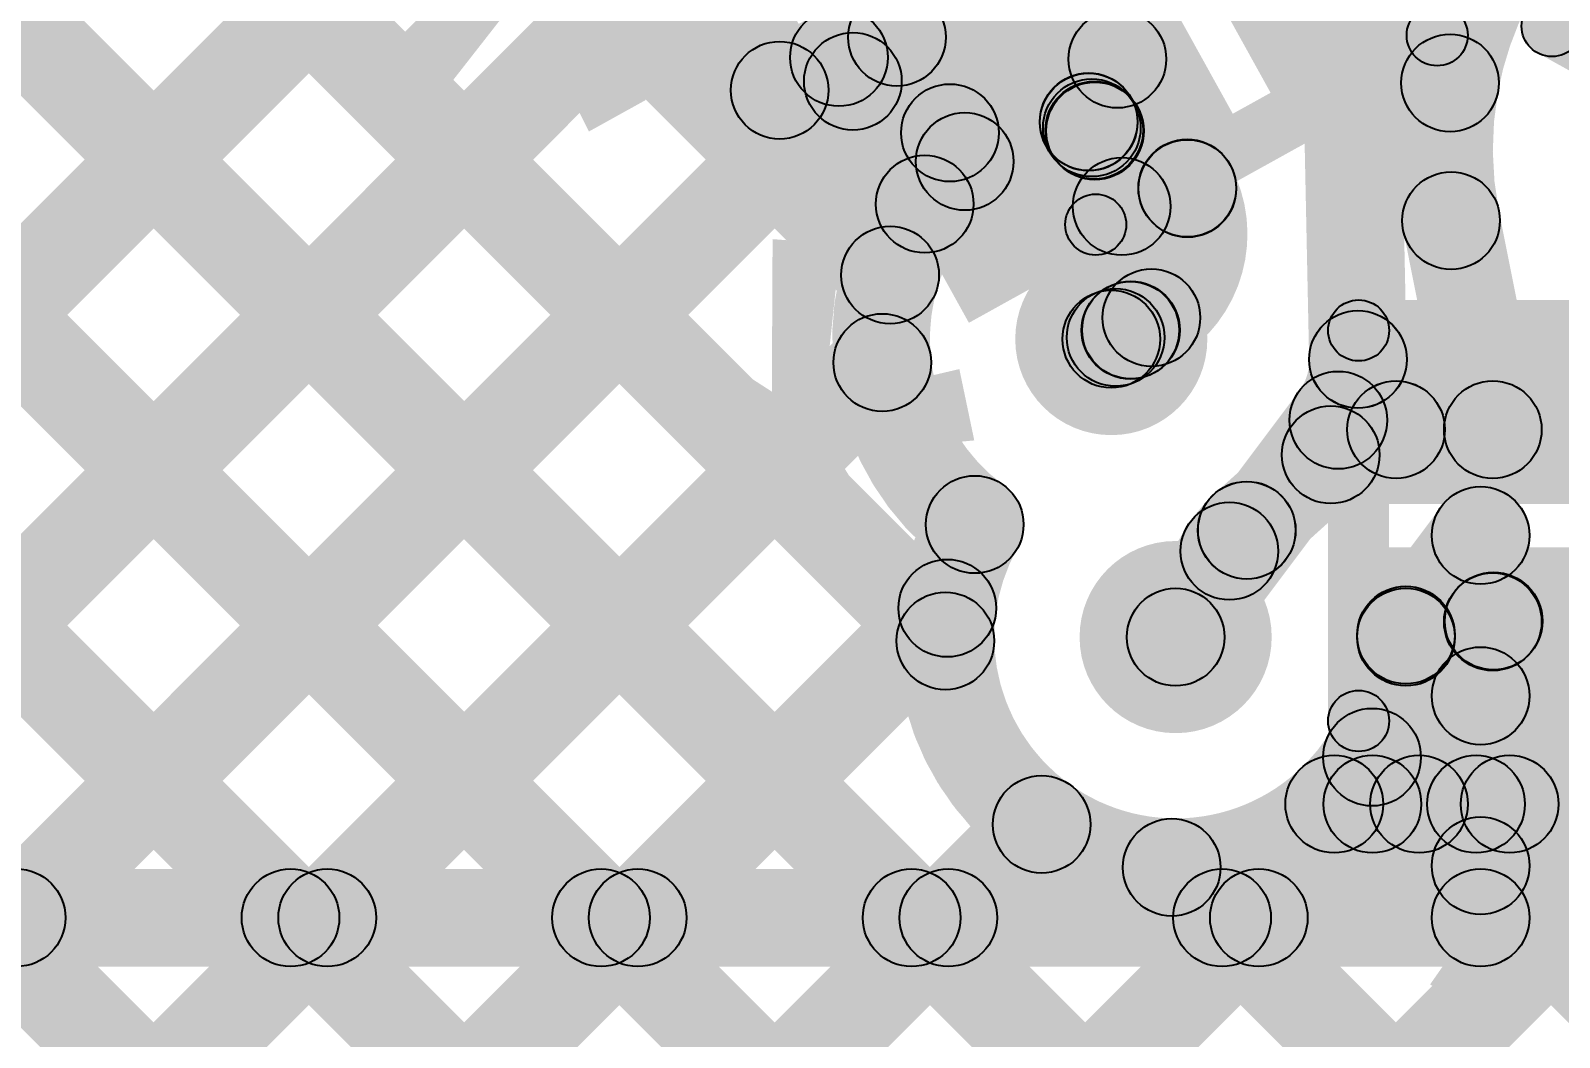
# Model space of a CAD drawing. Header units: millimetres. Extents: x 2.72 to 4.82, y 2.46 to 3.29.
# Drawn here: x 4.3301 to 4.4555, y 2.5882 to 2.6707 of the extents above; entities that cross this region are included whole.
import ezdxf

# ---------------------------------------------------------------- set-up
doc = ezdxf.new("R2010")
doc.units = ezdxf.units.MM
doc.header["$MEASUREMENT"] = 0
for name, color, linetype in [('BottomLayer', 5, 'Continuous'), ('TopLayer', 1, 'Continuous'), ('TopOverlay', 2, 'Continuous'), ('TopPaste', 8, 'Continuous'), ('TopSolder', 216, 'Continuous'), ('ViaHoleLayer', 16, 'Continuous')]:
    doc.layers.add(name, color=color, linetype=linetype)

# ---------------------------------------------------------------- blocks, each defined once
blk = doc.blocks.new('LED_0201_83')
at = {"layer": 'TopLayer'}
for points in [[(-0.011811, 0.00688975), (-0.003937, 0.00688975), (-0.003937, -0.00688975), (-0.011811, -0.00688975)], [(0.003937, 0.00688975), (0.011811, 0.00688975), (0.011811, -0.00688975), (0.003937, -0.00688975)]]:
    blk.add_hatch(color=1, dxfattribs=at).paths.add_polyline_path(points)
at = {"layer": 'TopOverlay'}
h = blk.add_hatch(color=2, dxfattribs=at)
edge = h.paths.add_edge_path()
edge.add_arc((-0.016, 0.011), 0.0025, 0, 360)
h = blk.add_hatch(color=2, dxfattribs=at)
edge = h.paths.add_edge_path()
edge.add_arc((-0.016, 0.011), 0.0025, 0, 360)
for points in [[(-0.016, 0.0085), (-0.016, 0.0135), (0.016, 0.0135), (0.016, 0.0085)], [(0.015999, -0.0130005), (0.028999, -0.0130005), (0.028999, 0.0129995), (0.015999, 0.0129995)], [(-0.0135, -0.011), (-0.0185, -0.011), (-0.0185, 0.011), (-0.0135, 0.011)], [(0.0130008, -0.0109996), (0.0170008, -0.0109996), (0.0170008, 0.0110004), (0.0130008, 0.0110004)], [(-0.016, -0.0135), (-0.016, -0.0085), (0.016, -0.0085), (0.016, -0.0135)]]:
    blk.add_hatch(color=2, dxfattribs=at).paths.add_polyline_path(points)
h = blk.add_hatch(color=2, dxfattribs=at)
edge = h.paths.add_edge_path()
edge.add_arc((0.016, 0.011), 0.0025, 0, 360)
h = blk.add_hatch(color=2, dxfattribs=at)
edge = h.paths.add_edge_path()
edge.add_arc((-0.016, -0.011), 0.0025, 0, 360)
h = blk.add_hatch(color=2, dxfattribs=at)
edge = h.paths.add_edge_path()
edge.add_arc((-0.016, -0.011), 0.0025, 0, 360)
h = blk.add_hatch(color=2, dxfattribs=at)
edge = h.paths.add_edge_path()
edge.add_arc((0.016, -0.011), 0.0025, 0, 360)
at = {"layer": 'TopPaste'}
for points in [[(-0.011811, 0.00688975), (-0.003937, 0.00688975), (-0.003937, -0.00688975), (-0.011811, -0.00688975)], [(0.003937, 0.00688975), (0.011811, 0.00688975), (0.011811, -0.00688975), (0.003937, -0.00688975)]]:
    blk.add_hatch(color=8, dxfattribs=at).paths.add_polyline_path(points)
at = {"layer": 'TopSolder'}
for points in [[(-0.0139764, 0.00905515), (-0.0017716, 0.00905515), (-0.0017716, -0.00905515), (-0.0139764, -0.00905515)], [(0.0017716, 0.00905515), (0.0139764, 0.00905515), (0.0139764, -0.00905515), (0.0017716, -0.00905515)]]:
    blk.add_hatch(color=216, dxfattribs=at).paths.add_polyline_path(points)
at = {"layer": 'TopOverlay'}
for centre in [(-0.016, 0.011), (-0.016, 0.011), (0.016, 0.011), (-0.016, -0.011), (-0.016, -0.011), (0.016, -0.011)]:
    blk.add_circle(centre, 0.0025, dxfattribs=at)
blk = doc.blocks.new('LED_0201_84')
at = {"layer": 'TopLayer'}
for points in [[(-0.011811, 0.00688975), (-0.003937, 0.00688975), (-0.003937, -0.00688975), (-0.011811, -0.00688975)], [(0.003937, 0.00688975), (0.011811, 0.00688975), (0.011811, -0.00688975), (0.003937, -0.00688975)]]:
    blk.add_hatch(color=1, dxfattribs=at).paths.add_polyline_path(points)
at = {"layer": 'TopOverlay'}
h = blk.add_hatch(color=2, dxfattribs=at)
edge = h.paths.add_edge_path()
edge.add_arc((-0.016, 0.011), 0.0025, 0, 360)
h = blk.add_hatch(color=2, dxfattribs=at)
edge = h.paths.add_edge_path()
edge.add_arc((-0.016, 0.011), 0.0025, 0, 360)
for points in [[(0.016, 0.0135), (0.016, 0.0085), (-0.016, 0.0085), (-0.016, 0.0135)], [(0.015999, -0.0130006), (0.028999, -0.0130006), (0.028999, 0.0129994), (0.015999, 0.0129994)], [(-0.0135, -0.011), (-0.0185, -0.011), (-0.0185, 0.011), (-0.0135, 0.011)], [(0.0130006, -0.0109996), (0.0170006, -0.0109996), (0.0170006, 0.0110004), (0.0130006, 0.0110004)], [(0.016, -0.0085), (0.016, -0.0135), (-0.016, -0.0135), (-0.016, -0.0085)]]:
    blk.add_hatch(color=2, dxfattribs=at).paths.add_polyline_path(points)
h = blk.add_hatch(color=2, dxfattribs=at)
edge = h.paths.add_edge_path()
edge.add_arc((0.016, 0.011), 0.0025, 0, 360)
h = blk.add_hatch(color=2, dxfattribs=at)
edge = h.paths.add_edge_path()
edge.add_arc((-0.016, -0.011), 0.0025, 0, 360)
h = blk.add_hatch(color=2, dxfattribs=at)
edge = h.paths.add_edge_path()
edge.add_arc((-0.016, -0.011), 0.0025, 0, 360)
h = blk.add_hatch(color=2, dxfattribs=at)
edge = h.paths.add_edge_path()
edge.add_arc((0.016, -0.011), 0.0025, 0, 360)
at = {"layer": 'TopPaste'}
for points in [[(-0.011811, 0.00688975), (-0.003937, 0.00688975), (-0.003937, -0.00688975), (-0.011811, -0.00688975)], [(0.003937, 0.00688975), (0.011811, 0.00688975), (0.011811, -0.00688975), (0.003937, -0.00688975)]]:
    blk.add_hatch(color=8, dxfattribs=at).paths.add_polyline_path(points)
at = {"layer": 'TopSolder'}
for points in [[(-0.0139764, 0.00905515), (-0.0017716, 0.00905515), (-0.0017716, -0.00905515), (-0.0139764, -0.00905515)], [(0.0017716, 0.00905515), (0.0139764, 0.00905515), (0.0139764, -0.00905515), (0.0017716, -0.00905515)]]:
    blk.add_hatch(color=216, dxfattribs=at).paths.add_polyline_path(points)
at = {"layer": 'TopOverlay'}
for centre in [(-0.016, 0.011), (-0.016, 0.011), (0.016, 0.011), (-0.016, -0.011), (-0.016, -0.011), (0.016, -0.011)]:
    blk.add_circle(centre, 0.0025, dxfattribs=at)
blk = doc.blocks.new('LED_0201_85')
at = {"layer": 'TopLayer'}
for points in [[(-0.011811, 0.00688975), (-0.003937, 0.00688975), (-0.003937, -0.00688975), (-0.011811, -0.00688975)], [(0.003937, 0.00688975), (0.011811, 0.00688975), (0.011811, -0.00688975), (0.003937, -0.00688975)]]:
    blk.add_hatch(color=1, dxfattribs=at).paths.add_polyline_path(points)
at = {"layer": 'TopOverlay'}
h = blk.add_hatch(color=2, dxfattribs=at)
edge = h.paths.add_edge_path()
edge.add_arc((-0.016, 0.011), 0.0025, 0, 360)
h = blk.add_hatch(color=2, dxfattribs=at)
edge = h.paths.add_edge_path()
edge.add_arc((-0.016, 0.011), 0.0025, 0, 360)
for points in [[(0.016, 0.0135), (0.016, 0.0085), (-0.016, 0.0085), (-0.016, 0.0135)], [(0.015999, -0.0130006), (0.028999, -0.0130006), (0.028999, 0.0129994), (0.015999, 0.0129994)], [(-0.0135, -0.011), (-0.0185, -0.011), (-0.0185, 0.011), (-0.0135, 0.011)], [(0.0130006, -0.0109996), (0.0170006, -0.0109996), (0.0170006, 0.0110004), (0.0130006, 0.0110004)], [(0.016, -0.0085), (0.016, -0.0135), (-0.016, -0.0135), (-0.016, -0.0085)]]:
    blk.add_hatch(color=2, dxfattribs=at).paths.add_polyline_path(points)
h = blk.add_hatch(color=2, dxfattribs=at)
edge = h.paths.add_edge_path()
edge.add_arc((0.016, 0.011), 0.0025, 0, 360)
h = blk.add_hatch(color=2, dxfattribs=at)
edge = h.paths.add_edge_path()
edge.add_arc((-0.016, -0.011), 0.0025, 0, 360)
h = blk.add_hatch(color=2, dxfattribs=at)
edge = h.paths.add_edge_path()
edge.add_arc((-0.016, -0.011), 0.0025, 0, 360)
h = blk.add_hatch(color=2, dxfattribs=at)
edge = h.paths.add_edge_path()
edge.add_arc((0.016, -0.011), 0.0025, 0, 360)
at = {"layer": 'TopPaste'}
for points in [[(-0.011811, 0.00688975), (-0.003937, 0.00688975), (-0.003937, -0.00688975), (-0.011811, -0.00688975)], [(0.003937, 0.00688975), (0.011811, 0.00688975), (0.011811, -0.00688975), (0.003937, -0.00688975)]]:
    blk.add_hatch(color=8, dxfattribs=at).paths.add_polyline_path(points)
at = {"layer": 'TopSolder'}
for points in [[(-0.0139764, 0.00905515), (-0.0017716, 0.00905515), (-0.0017716, -0.00905515), (-0.0139764, -0.00905515)], [(0.0017716, 0.00905515), (0.0139764, 0.00905515), (0.0139764, -0.00905515), (0.0017716, -0.00905515)]]:
    blk.add_hatch(color=216, dxfattribs=at).paths.add_polyline_path(points)
at = {"layer": 'TopOverlay'}
for centre in [(-0.016, 0.011), (-0.016, 0.011), (0.016, 0.011), (-0.016, -0.011), (-0.016, -0.011), (0.016, -0.011)]:
    blk.add_circle(centre, 0.0025, dxfattribs=at)

msp = doc.modelspace()

# ---------------------------------------------------------------- hatches: boundary and pattern name
at = {"layer": 'BottomLayer'}
for points in [[(4.043604572875254, 3.002004472875254), (4.049261427124746, 3.007661327124746), (4.403423427124746, 2.653499327124746), (4.397766572875254, 2.647842472875254)], [(4.043604572875254, 2.976548672875254), (4.049261427124746, 2.982205527124746), (4.407957127124746, 2.623509827124746), (4.402300272875254, 2.617852972875254)], [(4.043604572875254, 2.951092872875254), (4.049261427124746, 2.956749727124746), (4.405182727124746, 2.600828427124746), (4.399525872875254, 2.595171572875254)], [(4.043604572875254, 2.925637072875254), (4.049261427124746, 2.931293927124746), (4.379726927124747, 2.600828427124746), (4.374070072875254, 2.595171572875254)], [(4.043604572875254, 2.900181272875254), (4.049261427124746, 2.905838127124746), (4.354271127124746, 2.600828427124746), (4.348614272875253, 2.595171572875254)], [(4.255455927124746, 2.595171572875254), (4.249799072875254, 2.600828427124746), (4.353969672875253, 2.704999027124746), (4.359626527124746, 2.699342172875254)], [(4.369015320016296, 2.698196463602956), (4.376012279983704, 2.702074936397044), (4.395038079983704, 2.667751436397044), (4.388041120016296, 2.663872963602956)], [(4.280911727124746, 2.595171572875254), (4.275254872875254, 2.600828427124746), (4.372433272875254, 2.698006827124746), (4.378090127124747, 2.692349972875254)], [(4.394187285805303, 2.694040696183617), (4.401090714194697, 2.698083303816383), (4.420318114194697, 2.665249303816383), (4.413414685805303, 2.661206696183617)], [(4.306367527124746, 2.595171572875254), (4.300710672875254, 2.600828427124746), (4.381511472875254, 2.681629227124746), (4.387168327124746, 2.675972372875254)], [(4.434189864496879, 2.679916842152044), (4.442188135503121, 2.680083157847957), (4.442941735503121, 2.643841857847957), (4.43494346449688, 2.643675542152043)], [(4.39347883020477, 2.662313716583874), (4.38960036979523, 2.669310683416126), (4.39445526979523, 2.672001783416126), (4.39833373020477, 2.665004816583874)], [(4.392942787279617, 2.666481993665981), (4.399846212720383, 2.670524606334019), (4.406884012720383, 2.658506406334019), (4.399980587279617, 2.654463793665981)], [(4.331823327124746, 2.595171572875254), (4.326166472875254, 2.600828427124746), (4.394712372875254, 2.669374327124746), (4.400369227124746, 2.663717472875254)], [(4.413398424699089, 2.661234724476579), (4.420334375300911, 2.665221275523421), (4.420346675300911, 2.665199875523421), (4.413410724699089, 2.661213324476579)], [(4.414301858535819, 2.659909687395145), (4.41996014146418, 2.665565112604855), (4.42015804146418, 2.665367112604855), (4.414499758535819, 2.659711687395145)], [(4.414431881041434, 2.65978131510147), (4.420235318958566, 2.665287684898531), (4.420287218958566, 2.66523298489853), (4.414483781041434, 2.65972661510147)], [(4.414442173701894, 2.659770499265083), (4.420215626298106, 2.665308300734917), (4.420220326298105, 2.665303400734917), (4.414446873701895, 2.659765599265083)], [(4.422712537691693, 2.645110133384764), (4.414737062308307, 2.645736066615236), (4.415590062308307, 2.656604766615236), (4.423565537691693, 2.655978833384764)], [(4.357279127124746, 2.595171572875254), (4.351622272875254, 2.600828427124746), (4.397120772875254, 2.646326927124746), (4.402777627124746, 2.640670072875254)], [(4.4429426, 2.6437542), (4.4349426, 2.6437542), (4.4349426, 2.6437587), (4.4429426, 2.6437587)], [(4.427200008639894, 2.618600011519903), (4.420799991360106, 2.623399988480097), (4.434133391360105, 2.641177988480097), (4.440533408639895, 2.636378011519902)], [(4.44607332350322, 2.618764431337947), (4.43967327649678, 2.623564368662053), (4.445799976496779, 2.631733468662053), (4.45220002350322, 2.626933531337947)], [(4.453, 2.598), (4.445, 2.598), (4.445, 2.6293335), (4.453, 2.6293335)], [(4.382734927124746, 2.595171572875254), (4.377078072875254, 2.600828427124746), (4.402446772875254, 2.626197127124746), (4.408103627124746, 2.620540272875254)], [(4.433646527124746, 2.595171572875254), (4.427989672875253, 2.600828427124746), (4.446171572875254, 2.619010327124746), (4.451828427124746, 2.613353472875254)], [(4.437277472875254, 2.608331572875254), (4.442934327124746, 2.613988427124746), (4.451828427124746, 2.605094327124746), (4.446171572875254, 2.599437472875254)], [(4.408190727124746, 2.595171572875254), (4.402533872875254, 2.600828427124746), (4.410186272875253, 2.608480827124746), (4.415843127124746, 2.602823972875254)], [(4.420852972875254, 2.599300272875254), (4.426509827124746, 2.604957127124746), (4.430638527124746, 2.600828427124746), (4.424981672875254, 2.595171572875254)], [(3.8465392, 2.594), (3.8465392, 2.602), (4.449, 2.602), (4.449, 2.594)]]:
    msp.add_hatch(color=5, dxfattribs=at).paths.add_polyline_path(points)
h = msp.add_hatch(color=5, dxfattribs=at)
edge = h.paths.add_edge_path()
edge.add_arc((4.3963945, 2.6685033), 0.004, 0, 360)
h = msp.add_hatch(color=5, dxfattribs=at)
edge = h.paths.add_edge_path()
edge.add_arc((4.3963945, 2.6685033), 0.004, 0, 360)
h = msp.add_hatch(color=5, dxfattribs=at)
edge = h.paths.add_edge_path()
edge.add_arc((4.3915396, 2.6658122), 0.004, 0, 360)
h = msp.add_hatch(color=5, dxfattribs=at)
edge = h.paths.add_edge_path()
edge.add_arc((4.3915396, 2.6658122), 0.004, 0, 360)
h = msp.add_hatch(color=5, dxfattribs=at)
edge = h.paths.add_edge_path()
edge.add_arc((4.3975408, 2.6665459), 0.004, 0, 360)
h = msp.add_hatch(color=5, dxfattribs=at)
edge = h.paths.add_edge_path()
edge.add_arc((4.4168664, 2.663228), 0.004, 0, 360)
h = msp.add_hatch(color=5, dxfattribs=at)
edge = h.paths.add_edge_path()
edge.add_arc((4.4168664, 2.663228), 0.004, 0, 360)
h = msp.add_hatch(color=5, dxfattribs=at)
edge = h.paths.add_edge_path()
edge.add_arc((4.4168787, 2.6632066), 0.004, 0, 360)
h = msp.add_hatch(color=5, dxfattribs=at)
edge = h.paths.add_edge_path()
edge.add_arc((4.4168787, 2.6632066), 0.004, 0, 360)
h = msp.add_hatch(color=5, dxfattribs=at)
edge = h.paths.add_edge_path()
edge.add_arc((4.417131, 2.6627374), 0.004, 0, 360)
h = msp.add_hatch(color=5, dxfattribs=at)
edge = h.paths.add_edge_path()
edge.add_arc((4.417131, 2.6627374), 0.004, 0, 360)
h = msp.add_hatch(color=5, dxfattribs=at)
edge = h.paths.add_edge_path()
edge.add_arc((4.4173289, 2.6625394), 0.004, 0, 360)
h = msp.add_hatch(color=5, dxfattribs=at)
edge = h.paths.add_edge_path()
edge.add_arc((4.4173289, 2.6625394), 0.004, 0, 360)
h = msp.add_hatch(color=5, dxfattribs=at)
edge = h.paths.add_edge_path()
edge.add_arc((4.4173336, 2.6625345), 0.004, 0, 360)
h = msp.add_hatch(color=5, dxfattribs=at)
edge = h.paths.add_edge_path()
edge.add_arc((4.4173336, 2.6625345), 0.004, 0, 360)
h = msp.add_hatch(color=5, dxfattribs=at)
edge = h.paths.add_edge_path()
edge.add_arc((4.4173855, 2.6624798), 0.004, 0, 360)
h = msp.add_hatch(color=5, dxfattribs=at)
edge = h.paths.add_edge_path()
edge.add_arc((4.4173856, 2.6624799), 0.004, 0, 360)
h = msp.add_hatch(color=5, dxfattribs=at)
edge = h.paths.add_edge_path()
edge.add_arc((4.4034323, 2.6564851), 0.004, 0, 360)
h = msp.add_hatch(color=5, dxfattribs=at)
edge = h.paths.add_edge_path()
edge.add_arc((4.4034323, 2.6564851), 0.004, 0, 360)
h = msp.add_hatch(color=5, dxfattribs=at)
edge = h.paths.add_edge_path()
edge.add_arc((4.4195778, 2.6562918), 0.004, 0, 360)
h = msp.add_hatch(color=5, dxfattribs=at)
edge = h.paths.add_edge_path()
edge.add_arc((4.4195778, 2.6562918), 0.004, 0, 360)
h = msp.add_hatch(color=5, dxfattribs=at)
edge = h.paths.add_edge_path()
edge.add_arc((4.400595, 2.6506709), 0.004, 0, 360)
h = msp.add_hatch(color=5, dxfattribs=at)
edge = h.paths.add_edge_path()
edge.add_arc((4.4187248, 2.6454231), 0.007874, 0, 360)
h = msp.add_hatch(color=5, dxfattribs=at)
edge = h.paths.add_edge_path()
edge.add_arc((4.4187248, 2.6454231), 0.004, 0, 360)
h = msp.add_hatch(color=5, dxfattribs=at)
edge = h.paths.add_edge_path()
edge.add_arc((4.3999492, 2.6434985), 0.004, 0, 360)
h = msp.add_hatch(color=5, dxfattribs=at)
edge = h.paths.add_edge_path()
edge.add_arc((4.4389426, 2.6437587), 0.004, 0, 360)
h = msp.add_hatch(color=5, dxfattribs=at)
edge = h.paths.add_edge_path()
edge.add_arc((4.4389426, 2.6437587), 0.004, 0, 360)
h = msp.add_hatch(color=5, dxfattribs=at)
edge = h.paths.add_edge_path()
edge.add_arc((4.4389426, 2.6437542), 0.004, 0, 360)
h = msp.add_hatch(color=5, dxfattribs=at)
edge = h.paths.add_edge_path()
edge.add_arc((4.4389427, 2.6437542), 0.004, 0, 360)
h = msp.add_hatch(color=5, dxfattribs=at)
edge = h.paths.add_edge_path()
edge.add_arc((4.4373334, 2.638778), 0.004, 0, 360)
h = msp.add_hatch(color=5, dxfattribs=at)
edge = h.paths.add_edge_path()
edge.add_arc((4.4373334, 2.638778), 0.004, 0, 360)
h = msp.add_hatch(color=5, dxfattribs=at)
edge = h.paths.add_edge_path()
edge.add_arc((4.4075339, 2.6302247), 0.004, 0, 360)
h = msp.add_hatch(color=5, dxfattribs=at)
edge = h.paths.add_edge_path()
edge.add_arc((4.4075339, 2.6302247), 0.004, 0, 360)
h = msp.add_hatch(color=5, dxfattribs=at)
edge = h.paths.add_edge_path()
edge.add_arc((4.449, 2.6293335), 0.004, 0, 360)
h = msp.add_hatch(color=5, dxfattribs=at)
edge = h.paths.add_edge_path()
edge.add_arc((4.449, 2.6293335), 0.004, 0, 360)
h = msp.add_hatch(color=5, dxfattribs=at)
edge = h.paths.add_edge_path()
edge.add_arc((4.424, 2.621), 0.007874, 0, 360)
h = msp.add_hatch(color=5, dxfattribs=at)
edge = h.paths.add_edge_path()
edge.add_arc((4.4052752, 2.6233687), 0.004, 0, 360)
h = msp.add_hatch(color=5, dxfattribs=at)
edge = h.paths.add_edge_path()
edge.add_arc((4.4051287, 2.6206814), 0.004, 0, 360)
h = msp.add_hatch(color=5, dxfattribs=at)
edge = h.paths.add_edge_path()
edge.add_arc((4.424, 2.621), 0.004, 0, 360)
h = msp.add_hatch(color=5, dxfattribs=at)
edge = h.paths.add_edge_path()
edge.add_arc((4.4428733, 2.6211644), 0.004, 0, 360)
h = msp.add_hatch(color=5, dxfattribs=at)
edge = h.paths.add_edge_path()
edge.add_arc((4.442874, 2.621), 0.004, 0, 360)
h = msp.add_hatch(color=5, dxfattribs=at)
edge = h.paths.add_edge_path()
edge.add_arc((4.449, 2.6161819), 0.004, 0, 360)
h = msp.add_hatch(color=5, dxfattribs=at)
edge = h.paths.add_edge_path()
edge.add_arc((4.4401059, 2.61116), 0.004, 0, 360)
h = msp.add_hatch(color=5, dxfattribs=at)
edge = h.paths.add_edge_path()
edge.add_arc((4.4130147, 2.6056524), 0.004, 0, 360)
h = msp.add_hatch(color=5, dxfattribs=at)
edge = h.paths.add_edge_path()
edge.add_arc((4.4236814, 2.6021287), 0.004, 0, 360)
h = msp.add_hatch(color=5, dxfattribs=at)
edge = h.paths.add_edge_path()
edge.add_arc((4.449, 2.6022659), 0.004, 0, 360)
h = msp.add_hatch(color=5, dxfattribs=at)
edge = h.paths.add_edge_path()
edge.add_arc((4.3289949, 2.598), 0.004, 0, 360)
h = msp.add_hatch(color=5, dxfattribs=at)
edge = h.paths.add_edge_path()
edge.add_arc((4.3514427, 2.598), 0.004, 0, 360)
h = msp.add_hatch(color=5, dxfattribs=at)
edge = h.paths.add_edge_path()
edge.add_arc((4.3544507, 2.598), 0.004, 0, 360)
h = msp.add_hatch(color=5, dxfattribs=at)
edge = h.paths.add_edge_path()
edge.add_arc((4.3768985, 2.598), 0.004, 0, 360)
h = msp.add_hatch(color=5, dxfattribs=at)
edge = h.paths.add_edge_path()
edge.add_arc((4.3799065, 2.598), 0.004, 0, 360)
h = msp.add_hatch(color=5, dxfattribs=at)
edge = h.paths.add_edge_path()
edge.add_arc((4.4023543, 2.598), 0.004, 0, 360)
h = msp.add_hatch(color=5, dxfattribs=at)
edge = h.paths.add_edge_path()
edge.add_arc((4.4053623, 2.598), 0.004, 0, 360)
h = msp.add_hatch(color=5, dxfattribs=at)
edge = h.paths.add_edge_path()
edge.add_arc((4.4278101, 2.598), 0.004, 0, 360)
h = msp.add_hatch(color=5, dxfattribs=at)
edge = h.paths.add_edge_path()
edge.add_arc((4.4308181, 2.598), 0.004, 0, 360)
h = msp.add_hatch(color=5, dxfattribs=at)
edge = h.paths.add_edge_path()
edge.add_arc((4.449, 2.598), 0.004, 0, 360)
h = msp.add_hatch(color=5, dxfattribs=at)
edge = h.paths.add_edge_path()
edge.add_arc((4.449, 2.598), 0.004, 0, 360)
at = {"layer": 'TopLayer'}
for points in [[(4.019019572875254, 3.026589472875254), (4.024676427124746, 3.032246327124746), (4.403423427124746, 2.653499327124746), (4.397766572875254, 2.647842472875254)], [(4.007289872517235, 3.012863473233273), (4.012946727482765, 3.018520326766727), (4.407957127482765, 2.623509826766727), (4.402300272517235, 2.617852973233273)], [(4.019414772875254, 2.975282672875254), (4.025071627124746, 2.980939527124746), (4.441593227124746, 2.564417927124746), (4.435936372875254, 2.558761072875254)], [(4.019919772875254, 2.949321872875254), (4.025576627124746, 2.954978727124746), (4.416126327124746, 2.564429027124746), (4.410469472875254, 2.558772172875254)], [(4.017400272875254, 2.926385572875254), (4.023057127124746, 2.932042427124746), (4.390659427124747, 2.564440127124746), (4.385002572875254, 2.558783272875254)], [(4.004982572875254, 2.913347472875254), (4.010639427124747, 2.919004327124746), (4.365192527124746, 2.564451227124746), (4.359535672875253, 2.558794372875254)], [(4.219142327124747, 2.558857972875254), (4.213485472875254, 2.564514827124746), (4.366310372875254, 2.717339727124746), (4.371967227124746, 2.711682872875254)], [(4.244587027124746, 2.558846872875254), (4.238930172875254, 2.564503727124746), (4.380003972875254, 2.705577527124746), (4.385660827124746, 2.699920672875254)], [(4.270031727124747, 2.558835772875254), (4.264374872875254, 2.564492627124746), (4.389082172875254, 2.689199927124746), (4.394739027124746, 2.683543072875254)], [(4.393990614954284, 2.674831172735108), (4.400987585045717, 2.678709627264892), (4.408994685045716, 2.664264327264892), (4.401997714954284, 2.660385872735108)], [(4.295476427124746, 2.558824672875254), (4.289819572875254, 2.564481527124746), (4.398325472875253, 2.672987427124746), (4.403982327124746, 2.667330572875254)], [(4.415708441052343, 2.666461528588597), (4.422744358947658, 2.670268871411403), (4.428465558947658, 2.659696171411403), (4.421429641052343, 2.655888828588597)], [(4.421399325786022, 2.655945949133542), (4.428495874213978, 2.659639050866458), (4.428511174213978, 2.659609650866458), (4.421414625786023, 2.655916549133542)], [(4.4426580202789, 2.654343021647632), (4.4505031797211, 2.655909378352368), (4.4539225797211, 2.638783178352368), (4.4460774202789, 2.637216821647632)], [(4.422318606593792, 2.642690743218152), (4.418263193406209, 2.649586656781848), (4.418303493406208, 2.649610356781848), (4.422358906593791, 2.642714443218152)], [(4.42239486727161, 2.642735845259144), (4.41826753272839, 2.649588954740857), (4.41995103272839, 2.650602854740856), (4.424078367271609, 2.643749745259143)], [(4.420144280393965, 2.641683437527109), (4.417305319606035, 2.649162762472891), (4.417657819606035, 2.649296562472891), (4.420496780393965, 2.641817237527109)], [(4.320921227124746, 2.558813672875254), (4.315264372875254, 2.564470527124746), (4.397120772875254, 2.646326927124746), (4.402777627124746, 2.640670072875254)], [(4.4420698, 2.634), (4.4420698, 2.642), (4.45, 2.642), (4.45, 2.634)], [(4.432511851761402, 2.626779216966447), (4.427160148238599, 2.632725583033553), (4.434037848238598, 2.638915483033553), (4.439389551761401, 2.632969116966447)], [(4.432515453295877, 2.626782456883505), (4.427148146704123, 2.632714743116495), (4.427152346704124, 2.632718543116495), (4.432519653295877, 2.626786256883505)], [(4.427392004034144, 2.618880021549083), (4.420607995965856, 2.623119978450917), (4.425011695965856, 2.630165978450917), (4.431795704034144, 2.625926021549083)], [(4.346365927124746, 2.558802572875254), (4.340709072875254, 2.564459427124746), (4.402446772875254, 2.626197127124746), (4.408103627124746, 2.620540272875254)], [(4.450063, 2.618315), (4.450063, 2.626315), (4.4623137, 2.626315), (4.4623137, 2.618315)], [(4.452828427124746, 2.619423572875254), (4.447171572875254, 2.625080427124746), (4.447234572875254, 2.625143427124746), (4.452891427124746, 2.619486572875254)], [(4.436998, 2.603315), (4.436998, 2.611315), (4.4486267, 2.611315), (4.4486267, 2.603315)], [(4.4513733, 2.603315), (4.4513733, 2.611315), (4.4623137, 2.611315), (4.4623137, 2.603315)], [(4.4513733, 2.603315), (4.4513733, 2.611315), (4.4623137, 2.611315), (4.4623137, 2.603315)], [(4.397255327124746, 2.558780372875254), (4.391598472875254, 2.564437227124746), (4.437304672875253, 2.610143427124746), (4.442961527124746, 2.604486572875254)], [(4.422700027124746, 2.558769272875254), (4.417043172875254, 2.564426127124746), (4.462760472875254, 2.610143427124746), (4.468417327124746, 2.604486572875254)], [(4.441122472875254, 2.604486572875254), (4.446779327124746, 2.610143427124746), (4.492527027124746, 2.564395727124746), (4.486870172875254, 2.558738872875254)], [(4.371810627124746, 2.558791472875254), (4.366153772875254, 2.564448327124746), (4.410186272875253, 2.608480827124746), (4.415843127124746, 2.602823972875254)], [(4.420852972875254, 2.599300272875254), (4.426509827124746, 2.604957127124746), (4.467060127124746, 2.564406827124746), (4.461403272875254, 2.558749972875254)]]:
    msp.add_hatch(color=1, dxfattribs=at).paths.add_polyline_path(points)
h = msp.add_hatch(color=1, dxfattribs=at)
edge = h.paths.add_edge_path()
edge.add_arc((4.4011539, 2.670159), 0.004, 0, 360)
h = msp.add_hatch(color=1, dxfattribs=at)
edge = h.paths.add_edge_path()
edge.add_arc((4.4192264, 2.6683652), 0.004, 0, 360)
h = msp.add_hatch(color=1, dxfattribs=at)
edge = h.paths.add_edge_path()
edge.add_arc((4.4464917, 2.6664094), 0.004, 0, 360)
h = msp.add_hatch(color=1, dxfattribs=at)
edge = h.paths.add_edge_path()
edge.add_arc((4.4464917, 2.6664094), 0.004, 0, 360)
h = msp.add_hatch(color=1, dxfattribs=at)
edge = h.paths.add_edge_path()
edge.add_arc((4.4054962, 2.6623251), 0.004, 0, 360)
h = msp.add_hatch(color=1, dxfattribs=at)
edge = h.paths.add_edge_path()
edge.add_arc((4.4067094, 2.6599784), 0.004, 0, 360)
h = msp.add_hatch(color=1, dxfattribs=at)
edge = h.paths.add_edge_path()
edge.add_arc((4.4249476, 2.6577925), 0.004, 0, 360)
h = msp.add_hatch(color=1, dxfattribs=at)
edge = h.paths.add_edge_path()
edge.add_arc((4.4249476, 2.6577925), 0.004, 0, 360)
h = msp.add_hatch(color=1, dxfattribs=at)
edge = h.paths.add_edge_path()
edge.add_arc((4.4249629, 2.6577631), 0.004, 0, 360)
h = msp.add_hatch(color=1, dxfattribs=at)
edge = h.paths.add_edge_path()
edge.add_arc((4.424963, 2.6577631), 0.004, 0, 360)
h = msp.add_hatch(color=1, dxfattribs=at)
edge = h.paths.add_edge_path()
edge.add_arc((4.4465806, 2.6551262), 0.004, 0, 360)
h = msp.add_hatch(color=1, dxfattribs=at)
edge = h.paths.add_edge_path()
edge.add_arc((4.4465806, 2.6551262), 0.004, 0, 360)
h = msp.add_hatch(color=1, dxfattribs=at)
edge = h.paths.add_edge_path()
edge.add_arc((4.400595, 2.6506709), 0.004, 0, 360)
h = msp.add_hatch(color=1, dxfattribs=at)
edge = h.paths.add_edge_path()
edge.add_arc((4.4187248, 2.6454231), 0.007874, 0, 360)
h = msp.add_hatch(color=1, dxfattribs=at)
edge = h.paths.add_edge_path()
edge.add_arc((4.4220147, 2.6471763), 0.004, 0, 360)
h = msp.add_hatch(color=1, dxfattribs=at)
edge = h.paths.add_edge_path()
edge.add_arc((4.4220147, 2.6471763), 0.004, 0, 360)
h = msp.add_hatch(color=1, dxfattribs=at)
edge = h.paths.add_edge_path()
edge.add_arc((4.4187248, 2.6454231), 0.004, 0, 360)
h = msp.add_hatch(color=1, dxfattribs=at)
edge = h.paths.add_edge_path()
edge.add_arc((4.4190773, 2.6455569), 0.004, 0, 360)
h = msp.add_hatch(color=1, dxfattribs=at)
edge = h.paths.add_edge_path()
edge.add_arc((4.4190773, 2.6455569), 0.004, 0, 360)
h = msp.add_hatch(color=1, dxfattribs=at)
edge = h.paths.add_edge_path()
edge.add_arc((4.4202909, 2.6461387), 0.004, 0, 360)
h = msp.add_hatch(color=1, dxfattribs=at)
edge = h.paths.add_edge_path()
edge.add_arc((4.4202909, 2.6461387), 0.004, 0, 360)
h = msp.add_hatch(color=1, dxfattribs=at)
edge = h.paths.add_edge_path()
edge.add_arc((4.4203312, 2.6461624), 0.004, 0, 360)
h = msp.add_hatch(color=1, dxfattribs=at)
edge = h.paths.add_edge_path()
edge.add_arc((4.4203312, 2.6461624), 0.004, 0, 360)
h = msp.add_hatch(color=1, dxfattribs=at)
edge = h.paths.add_edge_path()
edge.add_arc((4.3999492, 2.6434985), 0.004, 0, 360)
h = msp.add_hatch(color=1, dxfattribs=at)
edge = h.paths.add_edge_path()
edge.add_arc((4.4420697, 2.638), 0.004, 0, 360)
h = msp.add_hatch(color=1, dxfattribs=at)
edge = h.paths.add_edge_path()
edge.add_arc((4.4420697, 2.6379999), 0.004, 0, 360)
h = msp.add_hatch(color=1, dxfattribs=at)
edge = h.paths.add_edge_path()
edge.add_arc((4.4420698, 2.638), 0.004, 0, 360)
h = msp.add_hatch(color=1, dxfattribs=at)
edge = h.paths.add_edge_path()
edge.add_arc((4.4420698, 2.638), 0.004, 0, 360)
h = msp.add_hatch(color=1, dxfattribs=at)
edge = h.paths.add_edge_path()
edge.add_arc((4.45, 2.638), 0.004, 0, 360)
h = msp.add_hatch(color=1, dxfattribs=at)
edge = h.paths.add_edge_path()
edge.add_arc((4.45, 2.638), 0.004, 0, 360)
h = msp.add_hatch(color=1, dxfattribs=at)
edge = h.paths.add_edge_path()
edge.add_arc((4.4367137, 2.6359423), 0.004, 0, 360)
h = msp.add_hatch(color=1, dxfattribs=at)
edge = h.paths.add_edge_path()
edge.add_arc((4.4367137, 2.6359423), 0.004, 0, 360)
h = msp.add_hatch(color=1, dxfattribs=at)
edge = h.paths.add_edge_path()
edge.add_arc((4.4075339, 2.6302247), 0.004, 0, 360)
h = msp.add_hatch(color=1, dxfattribs=at)
edge = h.paths.add_edge_path()
edge.add_arc((4.4075339, 2.6302247), 0.004, 0, 360)
h = msp.add_hatch(color=1, dxfattribs=at)
edge = h.paths.add_edge_path()
edge.add_arc((4.4298318, 2.6297486), 0.004, 0, 360)
h = msp.add_hatch(color=1, dxfattribs=at)
edge = h.paths.add_edge_path()
edge.add_arc((4.4298318, 2.6297486), 0.004, 0, 360)
h = msp.add_hatch(color=1, dxfattribs=at)
edge = h.paths.add_edge_path()
edge.add_arc((4.4298318, 2.6297486), 0.004, 0, 360)
h = msp.add_hatch(color=1, dxfattribs=at)
edge = h.paths.add_edge_path()
edge.add_arc((4.429836, 2.6297524), 0.004, 0, 360)
h = msp.add_hatch(color=1, dxfattribs=at)
edge = h.paths.add_edge_path()
edge.add_arc((4.429836, 2.6297524), 0.004, 0, 360)
h = msp.add_hatch(color=1, dxfattribs=at)
edge = h.paths.add_edge_path()
edge.add_arc((4.429836, 2.6297524), 0.004, 0, 360)
h = msp.add_hatch(color=1, dxfattribs=at)
edge = h.paths.add_edge_path()
edge.add_arc((4.4284037, 2.628046), 0.004, 0, 360)
h = msp.add_hatch(color=1, dxfattribs=at)
edge = h.paths.add_edge_path()
edge.add_arc((4.4284037, 2.628046), 0.004, 0, 360)
h = msp.add_hatch(color=1, dxfattribs=at)
edge = h.paths.add_edge_path()
edge.add_arc((4.424, 2.621), 0.007874, 0, 360)
h = msp.add_hatch(color=1, dxfattribs=at)
edge = h.paths.add_edge_path()
edge.add_arc((4.4052752, 2.6233687), 0.004, 0, 360)
h = msp.add_hatch(color=1, dxfattribs=at)
edge = h.paths.add_edge_path()
edge.add_arc((4.45, 2.622252), 0.004, 0, 360)
h = msp.add_hatch(color=1, dxfattribs=at)
edge = h.paths.add_edge_path()
edge.add_arc((4.450063, 2.622315), 0.004, 0, 360)
h = msp.add_hatch(color=1, dxfattribs=at)
edge = h.paths.add_edge_path()
edge.add_arc((4.450063, 2.622315), 0.004, 0, 360)
h = msp.add_hatch(color=1, dxfattribs=at)
edge = h.paths.add_edge_path()
edge.add_arc((4.4051287, 2.6206814), 0.004, 0, 360)
h = msp.add_hatch(color=1, dxfattribs=at)
edge = h.paths.add_edge_path()
edge.add_arc((4.424, 2.621), 0.004, 0, 360)
h = msp.add_hatch(color=1, dxfattribs=at)
edge = h.paths.add_edge_path()
edge.add_arc((4.436998, 2.607315), 0.004, 0, 360)
h = msp.add_hatch(color=1, dxfattribs=at)
edge = h.paths.add_edge_path()
edge.add_arc((4.436998, 2.607315), 0.004, 0, 360)
h = msp.add_hatch(color=1, dxfattribs=at)
edge = h.paths.add_edge_path()
edge.add_arc((4.4401331, 2.607315), 0.004, 0, 360)
h = msp.add_hatch(color=1, dxfattribs=at)
edge = h.paths.add_edge_path()
edge.add_arc((4.4439509, 2.607315), 0.004, 0, 360)
h = msp.add_hatch(color=1, dxfattribs=at)
edge = h.paths.add_edge_path()
edge.add_arc((4.4486267, 2.607315), 0.004, 0, 360)
h = msp.add_hatch(color=1, dxfattribs=at)
edge = h.paths.add_edge_path()
edge.add_arc((4.4513733, 2.607315), 0.004, 0, 360)
h = msp.add_hatch(color=1, dxfattribs=at)
edge = h.paths.add_edge_path()
edge.add_arc((4.4513733, 2.607315), 0.004, 0, 360)
h = msp.add_hatch(color=1, dxfattribs=at)
edge = h.paths.add_edge_path()
edge.add_arc((4.4130147, 2.6056524), 0.004, 0, 360)
h = msp.add_hatch(color=1, dxfattribs=at)
edge = h.paths.add_edge_path()
edge.add_arc((4.4236814, 2.6021287), 0.004, 0, 360)
at = {"layer": 'ViaHoleLayer'}
h = msp.add_hatch(color=16, dxfattribs=at)
edge = h.paths.add_edge_path()
edge.add_arc((4.4187248, 2.6454231), 0.0059055, 0, 360)
h = msp.add_hatch(color=16, dxfattribs=at)
edge = h.paths.add_edge_path()
edge.add_arc((4.424, 2.621), 0.0059055, 0, 360)

# ---------------------------------------------------------------- linework, layer by layer
at = {"layer": 'BottomLayer', "const_width": 0.008}
for points in [[(4.4168787, 2.6632066, -0.0166519751730824), (4.417131, 2.6627374)], [(4.4173856, 2.6624799, -0.2145932137948208), (4.4195778, 2.6562918)], [(4.4075339, 2.6302247, -0.4117396421963173), (4.4034323, 2.6564851)], [(4.4389427, 2.6437542, -0.1680453844872408), (4.4373334, 2.638778)], [(4.442874, 2.621, -1.294532190378097), (4.4075339, 2.6302247)]]:
    msp.add_lwpolyline(points, format="xyb", dxfattribs=at)
at = {"layer": 'BottomLayer'}
for centre in [(4.3963945, 2.6685033), (4.3963945, 2.6685033), (4.3915396, 2.6658122), (4.3915396, 2.6658122), (4.3975408, 2.6665459), (4.4168664, 2.663228), (4.4168664, 2.663228), (4.4168787, 2.6632066), (4.4168787, 2.6632066), (4.417131, 2.6627374), (4.417131, 2.6627374), (4.4173289, 2.6625394), (4.4173289, 2.6625394), (4.4173336, 2.6625345), (4.4173336, 2.6625345), (4.4173855, 2.6624798), (4.4173856, 2.6624799), (4.4034323, 2.6564851), (4.4034323, 2.6564851), (4.4195778, 2.6562918), (4.4195778, 2.6562918), (4.400595, 2.6506709), (4.4187248, 2.6454231), (4.3999492, 2.6434985), (4.4389426, 2.6437587), (4.4389426, 2.6437587), (4.4389426, 2.6437542), (4.4389427, 2.6437542), (4.4373334, 2.638778), (4.4373334, 2.638778), (4.4075339, 2.6302247), (4.4075339, 2.6302247), (4.449, 2.6293335), (4.449, 2.6293335), (4.4052752, 2.6233687), (4.4051287, 2.6206814), (4.424, 2.621), (4.4428733, 2.6211644), (4.442874, 2.621), (4.449, 2.6161819), (4.4401059, 2.61116), (4.4130147, 2.6056524), (4.4236814, 2.6021287), (4.449, 2.6022659), (4.3289949, 2.598), (4.3514427, 2.598), (4.3544507, 2.598), (4.3768985, 2.598), (4.3799065, 2.598), (4.4023543, 2.598), (4.4053623, 2.598), (4.4278101, 2.598), (4.4308181, 2.598), (4.449, 2.598), (4.449, 2.598)]:
    msp.add_circle(centre, 0.004, dxfattribs=at)
at = {"layer": 'TopLayer', "const_width": 0.008}
for points in [[(4.4464917, 2.6664094, -0.0748855886873604), (4.4493942, 2.6748611)], [(4.4465806, 2.6551262, -0.094875880690061), (4.4464917, 2.6664094)], [(4.4075339, 2.6302247, -0.4882479512375316), (4.4067094, 2.6599784)], [(4.424963, 2.6577631, -0.3977415370944105), (4.4220147, 2.6471763)], [(4.4202909, 2.6461387, -0.0421308352217315), (4.4190773, 2.6455569)], [(4.4367137, 2.6359423, -0.1854628772718075), (4.4420697, 2.638)], [(4.436998, 2.607315, -0.8600123597790018), (4.4075339, 2.6302247)], [(4.4284037, 2.628046, -0.0697794979636151), (4.4298318, 2.6297486)], [(4.4298318, 2.6297486, -0.0001769906340947), (4.429836, 2.6297524)]]:
    msp.add_lwpolyline(points, format="xyb", dxfattribs=at)
at = {"layer": 'TopLayer'}
for centre in [(4.4011539, 2.670159), (4.4192264, 2.6683652), (4.4464917, 2.6664094), (4.4464917, 2.6664094), (4.4054962, 2.6623251), (4.4067094, 2.6599784), (4.4249476, 2.6577925), (4.4249476, 2.6577925), (4.4249629, 2.6577631), (4.424963, 2.6577631), (4.4465806, 2.6551262), (4.4465806, 2.6551262), (4.400595, 2.6506709), (4.4220147, 2.6471763), (4.4220147, 2.6471763), (4.4187248, 2.6454231), (4.4190773, 2.6455569), (4.4190773, 2.6455569), (4.4202909, 2.6461387), (4.4202909, 2.6461387), (4.4203312, 2.6461624), (4.4203312, 2.6461624), (4.3999492, 2.6434985), (4.4420697, 2.638), (4.4420697, 2.6379999), (4.4420698, 2.638), (4.4420698, 2.638), (4.45, 2.638), (4.45, 2.638), (4.4367137, 2.6359423), (4.4367137, 2.6359423), (4.4075339, 2.6302247), (4.4075339, 2.6302247), (4.4298318, 2.6297486), (4.4298318, 2.6297486), (4.4298318, 2.6297486), (4.429836, 2.6297524), (4.429836, 2.6297524), (4.429836, 2.6297524), (4.4284037, 2.628046), (4.4284037, 2.628046), (4.4052752, 2.6233687), (4.45, 2.622252), (4.450063, 2.622315), (4.450063, 2.622315), (4.4051287, 2.6206814), (4.424, 2.621), (4.436998, 2.607315), (4.436998, 2.607315), (4.4401331, 2.607315), (4.4439509, 2.607315), (4.4486267, 2.607315), (4.4513733, 2.607315), (4.4513733, 2.607315), (4.4130147, 2.6056524), (4.4236814, 2.6021287)]:
    msp.add_circle(centre, 0.004, dxfattribs=at)

# ---------------------------------------------------------------- block references
for name, p, rotation in [('LED_0201_83', (4.474181, 2.672937), 331), ('LED_0201_85', (4.4261132, 2.6721826), 209), ('LED_0201_84', (4.45, 2.630126), 270)]:
    msp.add_blockref(name, p, dxfattribs=dict(rotation=rotation))

# ---------------------------------------------------------------- texts
at = {"layer": 'TopOverlay'}
for p in [(4.3628868, 2.7238174), (4.385, 2.684)]:
    msp.add_text('*', height=0.06, rotation=209, dxfattribs=at).set_placement(p)
msp.add_text('*', height=0.06, dxfattribs=at).set_placement((4.44, 2.56))

doc.saveas('drawing.dxf')
